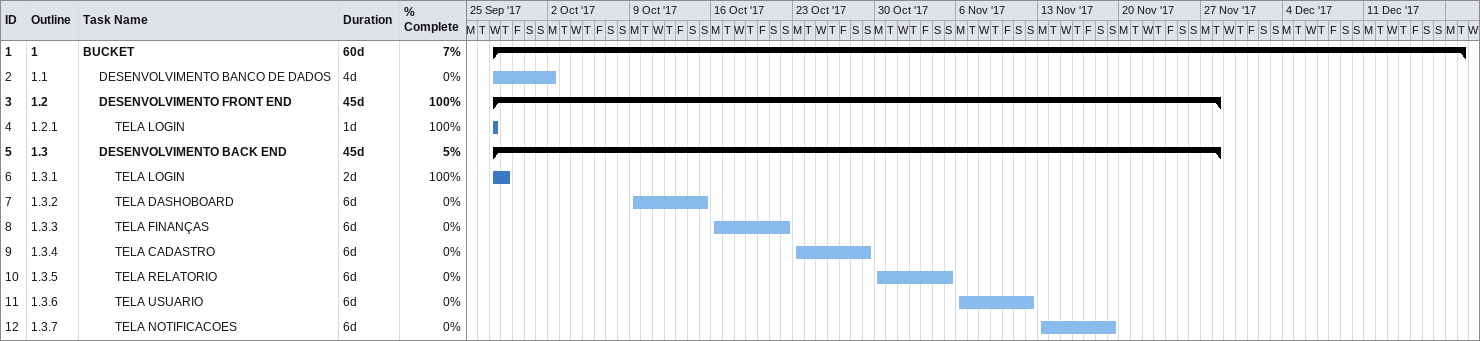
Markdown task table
| ID | WBS | Task | Duration | Start | Finish | % complete |
|---|---|---|---|---|---|---|
| 1 | 1 | **BUCKET** | 60d | 2017-09-27 | 2017-12-19 | 7 |
| 2 | 1.1 | DESENVOLVIMENTO BANCO DE DADOS | 4d | 2017-09-27 | 2017-10-02 | 0 |
| 3 | 1.2 | **DESENVOLVIMENTO FRONT END** | 45d | 2017-09-27 | 2017-11-28 | 100 |
| 4 | 1.2.1 | TELA LOGIN | 1d | 2017-09-27 | 2017-09-27 | 100 |
| 5 | 1.3 | **DESENVOLVIMENTO BACK END** | 45d | 2017-09-27 | 2017-11-28 | 5 |
| 6 | 1.3.1 | TELA LOGIN | 2d | 2017-09-27 | 2017-09-28 | 100 |
| 7 | 1.3.2 | TELA DASHOBOARD | 6d | 2017-10-09 | 2017-10-15 | 0 |
| 8 | 1.3.3 | TELA FINANÇAS | 6d | 2017-10-16 | 2017-10-22 | 0 |
| 9 | 1.3.4 | TELA CADASTRO | 6d | 2017-10-23 | 2017-10-29 | 0 |
| 10 | 1.3.5 | TELA RELATORIO | 6d | 2017-10-30 | 2017-11-05 | 0 |
| 11 | 1.3.6 | TELA USUARIO | 6d | 2017-11-06 | 2017-11-12 | 0 |
| 12 | 1.3.7 | TELA NOTIFICACOES | 6d | 2017-11-13 | 2017-11-19 | 0 |
